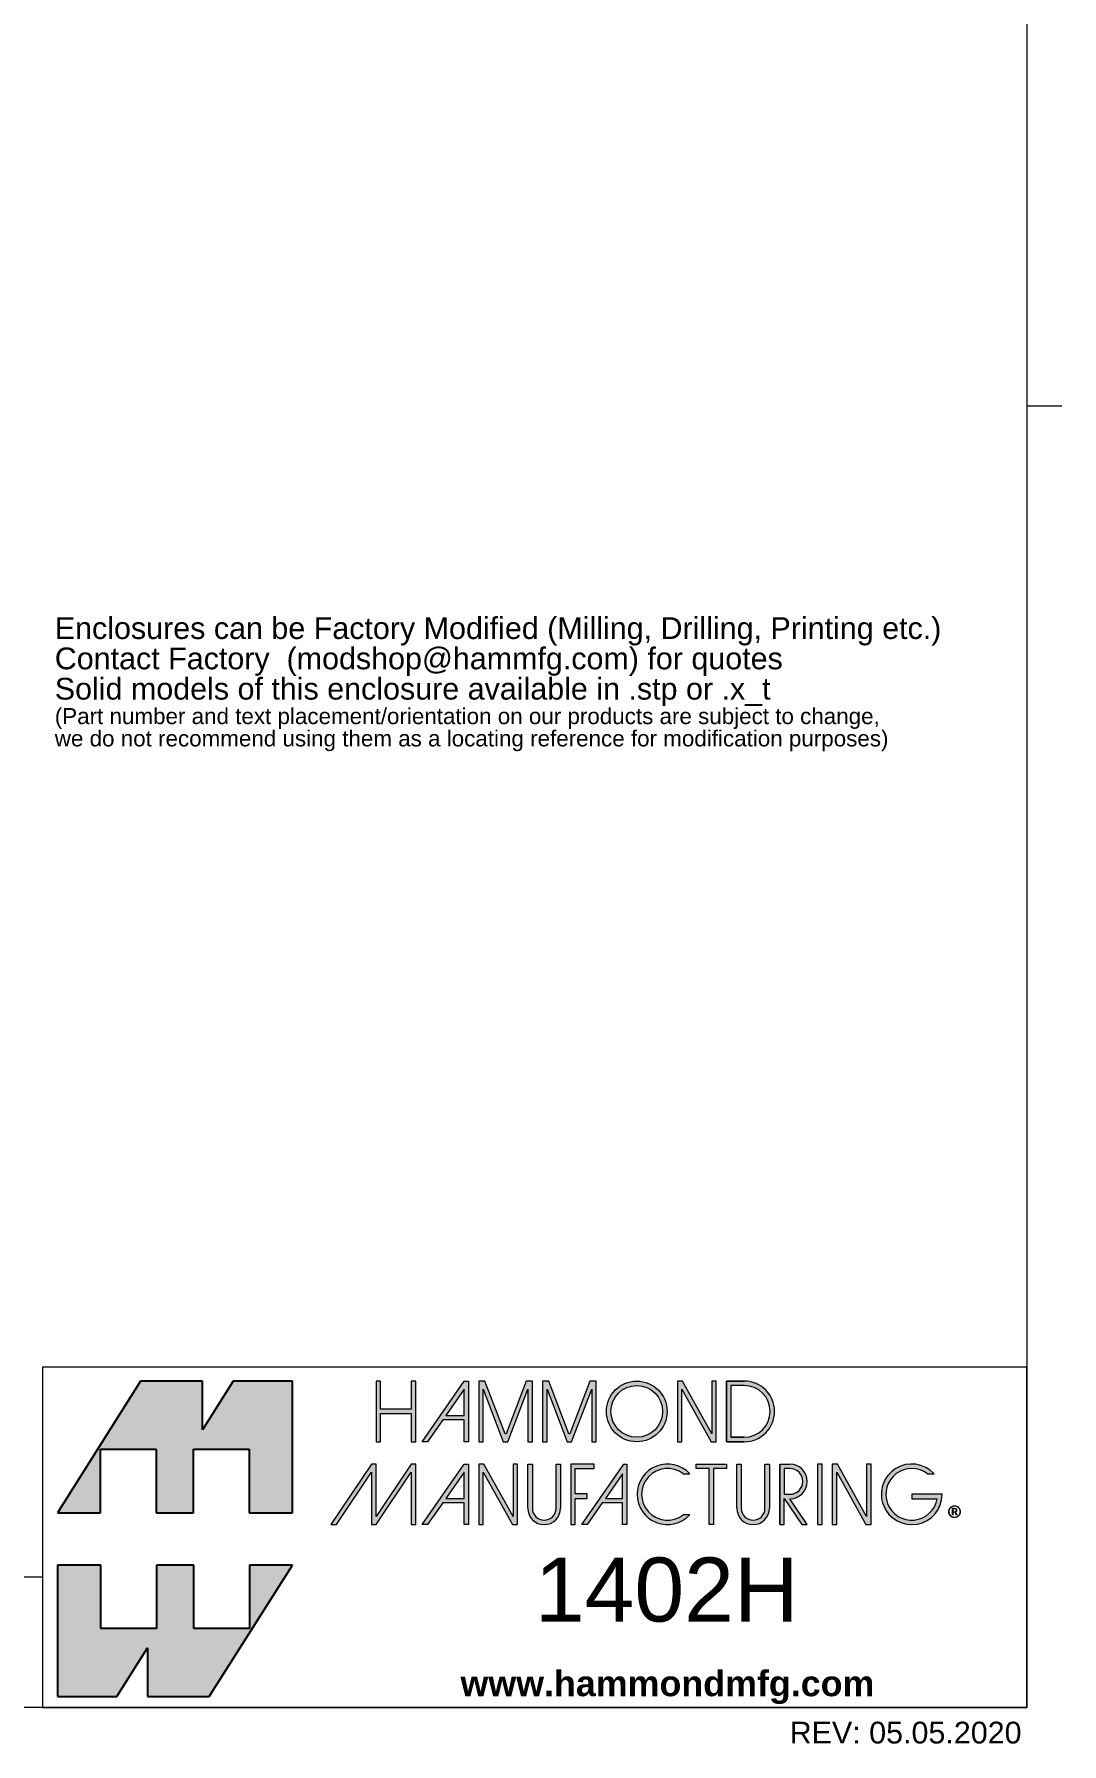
# Model space of a CAD drawing. Header units: millimetres. Extents: x 12 to 919, y 12 to 708.
# Drawn here: x 652.1 to 919.2, y 11.7 to 456.5 of the extents above; entities that cross this region are included whole.
import ezdxf

# ---------------------------------------------------------------- set-up
doc = ezdxf.new("R2010")
doc.units = ezdxf.units.MM
doc.header["$LTSCALE"] = 3.333333333333333
doc.layers.get('0').update_dxf_attribs({"lineweight": 25})
for name, color, linetype, lineweight in [('Hatch (ANSI)', 7, 'Continuous', 9), ('Sketch Geometry (ANSI)', 7, 'Continuous', 9), ('Symbol (ANSI)', 7, 'Continuous', 9)]:
    doc.layers.add(name, color=color, linetype=linetype, lineweight=lineweight)
doc.styles.add('Note Text (ANSI)', font='arial.ttf')
doc.styles.add('Text Style20', font='arial.ttf')

# ---------------------------------------------------------------- blocks, each defined once
blk = doc.blocks.new('Title Blocks HAMMOND')
at = {"layer": 'Sketch Geometry (ANSI)'}
for p, q in [((269.9968251097644, 36.19577659861307), (193.2119661528762, 36.19577659861306)), ((193.2119661528762, 36.19577659861306), (193.2119661528762, 9.639521662429669)), ((269.9968251097644, 9.639521662429669), (269.9968251097644, 36.19577659861307)), ((173.9421594741929, 9.639521662429669), (173.9421594741929, 19.83687394408273)), ((173.9421594741929, 19.83687394408273), (193.2119661528762, 19.83687394408273)), ((193.2119661528762, 19.83687394408273), (193.2119661528762, 9.639521662429669)), ((193.2119661528762, 9.639521662429669), (173.9421594741929, 9.639521662429669)), ((193.2119661528762, 9.639521662429669), (269.9968251097644, 9.639521662429669))]:
    blk.add_line(p, q, dxfattribs=at)
at = {"layer": 'Symbol (ANSI)', "insert": (174.946827780583, 14.72297527788434), "char_height": 1.700000017881393, "width": 30.723288968675, "attachment_point": 4, "line_spacing_factor": 0.8451967239379883, "style": 'Note Text (ANSI)'}
blk.add_mtext('{\\fArial|b1|i0|c0|p34;\\H1.17647x;Dimensions:\\fArial|b0|i0|c0|p34;\\H0.85x;\\Pmm\\H1.23561x; \\H0.80932x;\\P[inches]\\H1.1281x; }', dxfattribs=at)
at = {"layer": 'Symbol (ANSI)', "insert": (225.8104560727535, 11.21864798532059), "char_height": 2.000000029802322, "width": 32.29268312454224, "attachment_point": 4, "style": 'Note Text (ANSI)'}
blk.add_mtext('\\fArial|b1|i0;\\H2.0000;www.hammondmfg.com', dxfattribs=at)
at = {"layer": 'Symbol (ANSI)'}
for tag, p, height, style in [('<TITLE>_001', (231.6078856074468, 16.34890383154019), 5, 'Text Style20'), ('REV:Date_<DD.MM.YYYY>_001', (251.488637705997, 6.835411554523845), 1.700000017881393, 'Note Text (ANSI)')]:
    blk.add_attdef(tag, p, '', height=height, dxfattribs=dict(at, style=style))
blk = doc.blocks.new('Borders Default Border')
at = {"layer": 'Sketch Geometry (ANSI)'}
blk.add_line((273.0500030517578, 107.9500007629395), (275.7659912109375, 107.9500007629395), dxfattribs=at)
at = {"layer": 'Sketch Geometry (ANSI)', "flags": 128}
blk.add_lwpolyline([(6.349999904632568, 6.349999904632568), (6.349999904632568, 209.5499992370605), (273.0500030517578, 209.5499992370605), (273.0500030517578, 6.349999904632568), (6.349999904632568, 6.349999904632568)], dxfattribs=at)
blk = doc.blocks.new('Logo lines')
at = {"layer": 'Hatch (ANSI)', "true_color": 0xc40000}
for points in [[(-31.1524746516913, 2.042877557755891), (-31.1524746516913, 6.991620557744884), (-26.81385065170282, 6.991620557744884), (-26.81385065170282, 2.042877557755891), (-23.89883765171021, 2.042877557755891), (-23.89883765171021, 6.991620557744884), (-19.56021365172798, 6.991620557744884), (-19.56021365172798, 2.042877557755891), (-16.16974568581544, 2.042877557755891), (-16.16974568581544, 12.31387755775589), (-20.79768947142661, 12.31387755775589), (-23.1869664542522, 8.497828141649206), (-23.18696645425224, 12.31387755775589), (-28.01083865158937, 12.31387755775589), (-34.49885531533823, 2.042877557755887)], [(-34.49885531534235, -12.31387765775644), (-34.49885531534235, -2.042877657756432), (-31.1083873494298, -2.042877657756432), (-31.1083873494298, -6.991620657745425), (-26.76976334944758, -6.99162065774543), (-26.76976334944758, -2.042877657756432), (-23.85475034945497, -2.042877657756432), (-23.85475034945497, -6.991620657745425), (-19.51612634946649, -6.991620657745425), (-19.51612634946649, -2.042877657756432), (-16.16974568581956, -2.042877657756423), (-22.65776234956839, -12.31387765775643), (-27.48163454690552, -12.31387765775644), (-27.48163454690555, -8.497828241649747), (-29.87091152973115, -12.31387765775644)]]:
    blk.add_hatch(color=12, dxfattribs=at).paths.add_polyline_path(points)
at = {"layer": 'Hatch (ANSI)'}
for points in [[(-6.55420448935299, 12.31387755775589), (-6.904204489352992, 12.31387755775589), (-6.904204489352992, 10.12215816576406), (-9.301389834567253, 10.12215816576406), (-9.301389834567253, 12.31387755775589), (-9.651389834567254, 12.31387755775589), (-9.651389834567254, 7.580438773772227), (-9.301389834567253, 7.580438773772227), (-9.301389834567253, 9.772158165764061), (-6.904204489352992, 9.772158165764061), (-6.904204489352992, 7.580438773772227), (-6.55420448935299, 7.580438773772227)], [(2.189347557599959, 7.580438773772227), (2.53934755759996, 7.580438773772227), (2.53934755759996, 12.31387755775589), (2.054651389641826, 12.31387755775589), (0.4900103660192912, 8.2096562295918), (0.4094027019355906, 8.2096562295918), (-1.155238321686909, 12.31387755775589), (-1.639934489645043, 12.31387755775589), (-1.639934489645043, 7.580438773772227), (-1.289934489645042, 7.580438773772227), (-1.289934489645042, 11.68466010193632), (0.2747065339774579, 7.580438773772227), (0.6247065339774593, 7.580438773772227), (2.189347557599959, 11.68466010193632)], [(7.16862960484498, 7.580438773772227), (7.16862960484498, 11.68466010193633), (5.603988581222481, 7.580438773772227), (5.25398858122248, 7.580438773772227), (3.68934755759998, 11.68466010193633), (3.68934755759998, 7.580438773772227), (3.339347557599979, 7.580438773772227), (3.339347557599979, 12.31387755775589), (3.824043725558113, 12.31387755775589), (5.388684749180612, 8.2096562295918), (5.469292413264313, 8.2096562295918), (7.033933436886848, 12.31387755775589), (7.518629604844982, 12.31387755775589), (7.518629604844982, 7.580438773772227)], [(16.88135043606326, 12.31387755775589), (16.88135043606326, 7.580438773772227), (16.48032073590439, 7.580438773772227), (14.20206838882862, 11.68466010193633), (14.20206838882862, 7.580438773772227), (13.85206838882862, 7.580438773772227), (13.85206838882862, 12.31387755775589), (14.25309808898749, 12.31387755775589), (16.53135043606326, 8.2096562295918), (16.53135043606326, 12.31387755775589)], [(-6.55420448935299, 1.108940436291688), (-6.55420448935299, 5.842379220303577), (-6.904204489352992, 5.842379220303577), (-9.651389834567254, 1.738157892139478), (-9.651389834567254, 5.842379220303577), (-10.00138983456726, 5.842379220303577), (-13.16974568581543, 1.108940436291688), (-12.74857517978152, 1.108940436291688), (-10.00138983456726, 5.213161764455765), (-10.00138983456726, 1.108940436291688), (-9.651389834567254, 1.108940436291688), (-6.904204489352992, 5.213161764455787), (-6.904204489352992, 1.108940436291688)], [(1.389347557599976, 1.108940436291688), (1.389347557599976, 5.842379220303577), (1.039347557599974, 5.842379220303577), (1.039347557599974, 1.738157892139478), (-1.238904789505142, 5.842379220303577), (-1.639934489645043, 5.842379220303577), (-1.639934489645043, 1.108940436291688), (-1.289934489645042, 1.108940436291688), (-1.289934489645042, 5.213161764455787), (0.9883178574600393, 1.108940436291688)], [(5.541367195520621, 5.842379220303577), (5.541367195520621, 1.108940436291688), (5.891367195520623, 1.108940436291688), (5.891367195520623, 3.158940436291688), (6.815558563573063, 3.158940436291688), (6.815558563573063, 3.50894043629169), (5.891367195520623, 3.50894043629169), (5.891367195520623, 5.492379220303576), (7.370566815521613, 5.492379220303572), (7.370566815521613, 5.842379220303577)], [(16.32627637170401, 1.108940436291688), (16.67627637170401, 1.108940436291688), (16.67627637170401, 5.492379220303576), (17.68135043606325, 5.492379220303576), (17.68135043606325, 5.842379220303577), (15.32120230734478, 5.842379220303577), (15.32120230734478, 5.492379220303576), (16.32627637170401, 5.492379220303576)], [(24.78613438408878, 1.108940436291688), (25.13613438408878, 1.108940436291688), (25.13613438408878, 5.842379220303577), (24.78613438408878, 5.842379220303577)], [(28.61541643133041, 1.738157892145527), (28.61541643133041, 5.842379220303577), (28.96541643133041, 5.842379220303577), (28.96541643133041, 1.108940436291688), (28.56438673119388, 1.108940436291688), (26.28613438408877, 5.213161764455787), (26.28613438408877, 1.108940436291688), (25.93613438408877, 1.108940436291688), (25.93613438408877, 5.842379220303577), (26.33716408422867, 5.842379220303577)]]:
    blk.add_hatch(color=256, dxfattribs=at).paths.add_polyline_path(points)
h = blk.add_hatch(color=256, dxfattribs=at)
h.paths.add_polyline_path([(-2.789934489645063, 9.630438773772227), (-4.210748643528426, 9.630438773772227), (-2.789934489645063, 11.68466010193633)], flags=0)
h.paths.add_polyline_path([(-2.780293967337819, 12.31387755775589), (-2.439934489645061, 12.31387755775589), (-2.439934489645061, 7.580438773772227), (-2.789934489645063, 7.580438773772227), (-2.789934489645063, 9.280438773772225), (-4.452828183372191, 9.280438773772225), (-5.628643091184671, 7.580438773772227), (-6.054204489353019, 7.580438773772227)])
h = blk.add_hatch(color=256, dxfattribs=at)
edge = h.paths.add_edge_path(flags=0)
edge.add_arc((10.6853489968368, 9.947158165764058), 2.016719391992383, 0, 360)
edge = h.paths.add_edge_path()
edge.add_arc((10.6853489968368, 9.947158165764058), 2.366719391992383, 0, 360)
h = blk.add_hatch(color=256, dxfattribs=at)
edge = h.paths.add_edge_path(flags=0)
edge.add_arc((19.06816487128133, 9.947158165764062), 2.016719391991837, 270, 450)
edge.add_line((19.06816487128133, 11.96387755775589), (18.03135043606325, 11.96387755775589))
edge.add_line((18.03135043606325, 11.96387755775589), (18.03135043606325, 7.930438773772228))
edge.add_line((18.03135043606325, 7.930438773772228), (19.06816487128133, 7.930438773772224))
edge = h.paths.add_edge_path()
edge.add_line((17.68135043606325, 7.580438773772227), (19.06816487128133, 7.580438773772227))
edge.add_arc((19.06816487128133, 9.947158165764062), 2.366719391991924, 270, 450)
edge.add_line((19.06816487128133, 12.3138775577559), (17.68135043606325, 12.31387755775589))
edge.add_line((17.68135043606325, 12.31387755775589), (17.68135043606325, 7.580438773772227))
h = blk.add_hatch(color=256, dxfattribs=at)
edge = h.paths.add_edge_path(flags=0)
edge.add_line((19.06835043606325, 11.96387755775589), (18.03135043606325, 11.96387755775589))
edge.add_line((18.03135043606325, 11.96387755775589), (18.03135043606325, 7.930438773772233))
edge.add_line((18.03135043606325, 7.930438773772233), (19.06835043606325, 7.930438773772228))
edge.add_arc((19.06835043606325, 9.947158165764062), 2.01671939199183, 270, 450)
edge = h.paths.add_edge_path()
edge.add_line((17.68135043606325, 7.580438773772227), (19.06835043606325, 7.580438773772227))
edge.add_arc((19.06835043606325, 9.947158165764062), 2.366719391991833, 270, 450)
edge.add_line((19.06835043606325, 12.3138775577559), (17.68135043606325, 12.31387755775589))
edge.add_line((17.68135043606325, 12.31387755775589), (17.68135043606325, 7.580438773772227))
h = blk.add_hatch(color=256, dxfattribs=at)
h.paths.add_polyline_path([(-2.789934489645063, 5.213161764455787), (-4.210748643528461, 3.158940436291688), (-2.789934489645063, 3.158940436291688)], flags=0)
h.paths.add_polyline_path([(-6.054204489352983, 1.108940436291688), (-5.628643091184706, 1.108940436291688), (-4.452828183372191, 2.808940436291687), (-2.789934489645063, 2.808940436291687), (-2.789934489645063, 1.108940436291688), (-2.439934489645061, 1.108940436291688), (-2.439934489645061, 5.842379220303577), (-2.780293967318208, 5.842379220303577)])
h = blk.add_hatch(color=256, dxfattribs=at)
edge = h.paths.add_edge_path()
edge.add_line((4.741367195520603, 2.38495025525201), (4.741367195520603, 5.842379220303577))
edge.add_line((4.741367195520603, 5.842379220303577), (4.391367195520601, 5.842379220303577))
edge.add_line((4.391367195520601, 5.842379220303577), (4.391367195520601, 2.384950255252014))
edge.add_arc((3.465357376560299, 2.38495025525201), 0.9260098189603203, -180, 0, ccw=False)
edge.add_line((2.53934755759996, 2.384950255252014), (2.53934755759996, 5.842379220303577))
edge.add_line((2.53934755759996, 5.842379220303577), (2.189347557599959, 5.842379220303577))
edge.add_line((2.189347557599959, 5.842379220303577), (2.189347557599959, 2.384950255252014))
edge.add_arc((3.465357376560263, 2.38495025525201), 1.276009818960331, 180, 360)
h = blk.add_hatch(color=256, dxfattribs=at)
h.paths.add_polyline_path([(8.234823041332149, 3.158940436291688), (9.56053317968216, 3.158940436291688), (9.56053317968216, 5.075659828297634)], flags=0)
h.paths.add_polyline_path([(9.910533179682162, 1.108940436291688), (9.910533179682162, 5.842379220303577), (9.665277717527907, 5.842379220303577), (6.391367195520594, 1.108940436291688), (6.81692859368777, 1.108940436291688), (7.992743501490409, 2.808940436291687), (9.56053317968216, 2.808940436291687), (9.56053317968216, 1.108940436291688)])
h = blk.add_hatch(color=256, dxfattribs=at)
edge = h.paths.add_edge_path()
edge.add_line((14.82120230734477, 1.875659828297631), (14.30491584233391, 1.875659828297631))
edge.add_arc((13.07725257168808, 3.475659828297633), 2.016719392005941, 52.50135034271568, 307.4986496572845, ccw=False)
edge.add_line((14.30491584233391, 5.075659828297634), (14.82120230734477, 5.075659828297634))
edge.add_arc((13.07725257168808, 3.475659828297633), 2.366719392005941, 42.53506363073942, 317.4649363692596)
h = blk.add_hatch(color=256, dxfattribs=at)
edge = h.paths.add_edge_path()
edge.add_line((18.48135043606323, 5.842379220303577), (18.83135043606323, 5.842379220303577))
edge.add_line((18.83135043606323, 5.842379220303577), (18.83135043606323, 2.384950191625967))
edge.add_arc((19.75736019139752, 2.384950191625963), 0.9260097553342737, 180, 360)
edge.add_line((20.68336994673178, 2.384950191625963), (20.68336994673178, 5.842379220303577))
edge.add_line((20.68336994673178, 5.842379220303577), (21.03336994673178, 5.842379220303577))
edge.add_line((21.03336994673178, 5.842379220303577), (21.03336994673178, 2.384950191625963))
edge.add_arc((19.75736019139752, 2.384950191625963), 1.276009755334259, -180, 0, ccw=False)
edge.add_line((18.48135043606323, 2.384950191625963), (18.48135043606323, 5.842379220303577))
h = blk.add_hatch(color=256, dxfattribs=at)
edge = h.paths.add_edge_path(flags=0)
edge.add_line((22.62777468808583, 5.49237922030358), (22.18336994673177, 5.49237922030358))
edge.add_line((22.18336994673177, 5.49237922030358), (22.18336994673177, 3.475659828297633))
edge.add_line((22.18336994673177, 3.475659828297633), (22.62777468808583, 3.475659828297633))
edge.add_arc((22.62777468808583, 4.484019524300606), 1.008359696002969, 270, 450)
edge = h.paths.add_edge_path()
edge.add_line((23.9861343840888, 1.108940436291688), (22.62777468808583, 3.125659828297631))
edge.add_arc((22.62777468808583, 4.484019524300606), 1.358359696002975, 270, 450)
edge.add_line((22.62777468808583, 5.842379220303577), (21.83336994673176, 5.842379220303577))
edge.add_line((21.83336994673176, 5.842379220303577), (21.83336994673176, 1.108940436291688))
edge.add_line((21.83336994673176, 1.108940436291688), (22.18336994673177, 1.108940436291688))
edge.add_line((22.18336994673177, 1.108940436291688), (22.18336994673177, 3.158940436291688))
edge.add_line((22.18336994673177, 3.158940436291688), (23.5641457690123, 1.108940436291688))
edge.add_line((23.5641457690123, 1.108940436291688), (23.9861343840888, 1.108940436291688))
h = blk.add_hatch(color=256, dxfattribs=at)
edge = h.paths.add_edge_path()
edge.add_line((34.49885521534227, 3.475659828297633), (32.13213582333637, 3.475659828297633))
edge.add_line((32.13213582333637, 3.475659828297633), (32.13213582333637, 3.125659828297631))
edge.add_line((32.13213582333637, 3.125659828297631), (34.11825190909084, 3.125659828297631))
edge.add_arc((32.13213582333637, 3.475659828297633), 2.016719392005941, 52.50135034271568, 350.0057595063942, ccw=False)
edge.add_line((33.35979909398219, 5.075659828297634), (33.87608555899305, 5.075659828297634))
edge.add_arc((32.13213582333637, 3.475659828297633), 2.366719392005941, 42.53506363073944, 360)
at = {"color": 12, "linetype": 'Continuous', "true_color": 0xc40000}
for p, q in [((-28.01083865158937, 12.31387755775589), (-34.49885531533823, 2.042877557755887)), ((-23.18696645425224, 12.31387755775589), (-28.01083865158937, 12.31387755775589)), ((-20.79768947142661, 12.31387755775589), (-23.1869664542522, 8.497828141649206)), ((-23.1869664542522, 8.497828141649206), (-23.18696645425224, 12.31387755775589)), ((-16.16974568581544, 12.31387755775589), (-20.79768947142661, 12.31387755775589)), ((-16.16974568581544, 2.042877557755891), (-16.16974568581544, 12.31387755775589)), ((-31.1524746516913, 2.042877557755891), (-31.1524746516913, 6.991620557744884)), ((-31.1524746516913, 6.991620557744884), (-26.81385065170282, 6.991620557744884)), ((-26.81385065170282, 6.991620557744884), (-26.81385065170282, 2.042877557755891)), ((-23.89883765171021, 2.042877557755891), (-23.89883765171021, 6.991620557744884)), ((-23.89883765171021, 6.991620557744884), (-19.56021365172798, 6.991620557744884)), ((-19.56021365172798, 6.991620557744884), (-19.56021365172798, 2.042877557755891)), ((-34.49885531533823, 2.042877557755887), (-31.1524746516913, 2.042877557755891)), ((-26.81385065170282, 2.042877557755891), (-23.89883765171021, 2.042877557755891)), ((-19.56021365172798, 2.042877557755891), (-16.16974568581544, 2.042877557755891)), ((-34.49885531534235, -2.042877657756432), (-34.49885531534235, -12.31387765775644)), ((-31.1083873494298, -2.042877657756432), (-34.49885531534235, -2.042877657756432)), ((-31.1083873494298, -6.991620657745425), (-31.1083873494298, -2.042877657756432)), ((-26.76976334944758, -2.042877657756432), (-26.76976334944758, -6.99162065774543)), ((-23.85475034945497, -2.042877657756432), (-26.76976334944758, -2.042877657756432)), ((-23.85475034945497, -6.991620657745425), (-23.85475034945497, -2.042877657756432)), ((-22.65776234956839, -12.31387765775643), (-16.16974568581956, -2.042877657756423)), ((-19.51612634946649, -2.042877657756432), (-19.51612634946649, -6.991620657745425)), ((-16.16974568581956, -2.042877657756423), (-19.51612634946649, -2.042877657756432)), ((-26.76976334944758, -6.99162065774543), (-31.1083873494298, -6.991620657745425)), ((-19.51612634946649, -6.991620657745425), (-23.85475034945497, -6.991620657745425)), ((-29.87091152973115, -12.31387765775644), (-27.48163454690555, -8.497828241649747)), ((-27.48163454690555, -8.497828241649747), (-27.48163454690552, -12.31387765775644)), ((-34.49885531534235, -12.31387765775644), (-29.87091152973115, -12.31387765775644)), ((-27.48163454690552, -12.31387765775644), (-22.65776234956839, -12.31387765775643))]:
    blk.add_line(p, q, dxfattribs=at)
at = {"linetype": 'Continuous', "lineweight": 9}
for p, q in [((-9.301389834567253, 12.31387755775589), (-9.651389834567254, 12.31387755775589)), ((-9.651389834567254, 12.31387755775589), (-9.651389834567254, 7.580438773772227)), ((-9.301389834567253, 10.12215816576406), (-9.301389834567253, 12.31387755775589)), ((-6.55420448935299, 12.31387755775589), (-6.904204489352992, 12.31387755775589)), ((-6.904204489352992, 12.31387755775589), (-6.904204489352992, 10.12215816576406)), ((-6.55420448935299, 7.580438773772227), (-6.55420448935299, 12.31387755775589)), ((-6.054204489353019, 7.580438773772227), (-2.780293967337819, 12.31387755775589)), ((-2.780293967337819, 12.31387755775589), (-2.439934489645061, 12.31387755775589)), ((-2.439934489645061, 12.31387755775589), (-2.439934489645061, 7.580438773772227)), ((-1.155238321686909, 12.31387755775589), (-1.639934489645043, 12.31387755775589)), ((-1.639934489645043, 12.31387755775589), (-1.639934489645043, 7.580438773772227)), ((0.4094027019355906, 8.2096562295918), (-1.155238321686909, 12.31387755775589)), ((2.054651389641826, 12.31387755775589), (0.4900103660192912, 8.2096562295918)), ((2.53934755759996, 12.31387755775589), (2.054651389641826, 12.31387755775589)), ((2.53934755759996, 7.580438773772227), (2.53934755759996, 12.31387755775589)), ((3.339347557599979, 12.31387755775589), (3.339347557599979, 7.580438773772227)), ((3.824043725558113, 12.31387755775589), (3.339347557599979, 12.31387755775589)), ((5.388684749180612, 8.2096562295918), (3.824043725558113, 12.31387755775589)), ((7.033933436886848, 12.31387755775589), (5.469292413264313, 8.2096562295918)), ((7.518629604844982, 12.31387755775589), (7.033933436886848, 12.31387755775589)), ((7.518629604844982, 7.580438773772227), (7.518629604844982, 12.31387755775589)), ((13.85206838882862, 12.31387755775589), (13.85206838882862, 7.580438773772227)), ((14.25309808898749, 12.31387755775589), (13.85206838882862, 12.31387755775589)), ((16.53135043606326, 8.2096562295918), (14.25309808898749, 12.31387755775589)), ((16.53135043606326, 12.31387755775589), (16.53135043606326, 8.2096562295918)), ((16.88135043606326, 12.31387755775589), (16.53135043606326, 12.31387755775589)), ((16.88135043606326, 7.580438773772227), (16.88135043606326, 12.31387755775589)), ((17.68135043606325, 7.580438773772227), (17.68135043606325, 12.31387755775589)), ((17.68135043606325, 12.31387755775589), (19.06835043606325, 12.3138775577559)), ((-2.789934489645063, 11.68466010193633), (-4.210748643528426, 9.630438773772227)), ((-2.789934489645063, 9.630438773772227), (-2.789934489645063, 11.68466010193633)), ((-1.289934489645042, 7.580438773772227), (-1.289934489645042, 11.68466010193632)), ((-1.289934489645042, 11.68466010193632), (0.2747065339774579, 7.580438773772227)), ((0.6247065339774593, 7.580438773772227), (2.189347557599959, 11.68466010193632)), ((2.189347557599959, 11.68466010193632), (2.189347557599959, 7.580438773772227)), ((3.68934755759998, 7.580438773772227), (3.68934755759998, 11.68466010193633)), ((3.68934755759998, 11.68466010193633), (5.25398858122248, 7.580438773772227)), ((5.603988581222481, 7.580438773772227), (7.16862960484498, 11.68466010193633)), ((7.16862960484498, 11.68466010193633), (7.16862960484498, 7.580438773772227)), ((14.20206838882862, 7.580438773772227), (14.20206838882862, 11.68466010193633)), ((14.20206838882862, 11.68466010193633), (16.48032073590439, 7.580438773772227)), ((18.03135043606325, 11.96387755775589), (18.03135043606325, 7.930438773772233)), ((19.06835043606325, 11.96387755775589), (18.03135043606325, 11.96387755775589)), ((-6.904204489352992, 10.12215816576406), (-9.301389834567253, 10.12215816576406)), ((-9.301389834567253, 7.580438773772227), (-9.301389834567253, 9.772158165764061)), ((-9.301389834567253, 9.772158165764061), (-6.904204489352992, 9.772158165764061)), ((-6.904204489352992, 9.772158165764061), (-6.904204489352992, 7.580438773772227)), ((-4.210748643528426, 9.630438773772227), (-2.789934489645063, 9.630438773772227)), ((-4.452828183372191, 9.280438773772225), (-5.628643091184671, 7.580438773772227)), ((-2.789934489645063, 9.280438773772225), (-4.452828183372191, 9.280438773772225)), ((-2.789934489645063, 7.580438773772227), (-2.789934489645063, 9.280438773772225)), ((0.4900103660192912, 8.2096562295918), (0.4094027019355906, 8.2096562295918)), ((5.469292413264313, 8.2096562295918), (5.388684749180612, 8.2096562295918)), ((-9.651389834567254, 7.580438773772227), (-9.301389834567253, 7.580438773772227)), ((-6.904204489352992, 7.580438773772227), (-6.55420448935299, 7.580438773772227)), ((-5.628643091184671, 7.580438773772227), (-6.054204489353019, 7.580438773772227)), ((-2.439934489645061, 7.580438773772227), (-2.789934489645063, 7.580438773772227)), ((-1.639934489645043, 7.580438773772227), (-1.289934489645042, 7.580438773772227)), ((0.2747065339774579, 7.580438773772227), (0.6247065339774593, 7.580438773772227)), ((2.189347557599959, 7.580438773772227), (2.53934755759996, 7.580438773772227)), ((3.339347557599979, 7.580438773772227), (3.68934755759998, 7.580438773772227)), ((5.25398858122248, 7.580438773772227), (5.603988581222481, 7.580438773772227)), ((7.16862960484498, 7.580438773772227), (7.518629604844982, 7.580438773772227)), ((13.85206838882862, 7.580438773772227), (14.20206838882862, 7.580438773772227)), ((16.48032073590439, 7.580438773772227), (16.88135043606326, 7.580438773772227)), ((17.68135043606325, 7.580438773772227), (19.06835043606325, 7.580438773772227)), ((18.03135043606325, 7.930438773772233), (19.06835043606325, 7.930438773772228)), ((-10.00138983456726, 5.842379220303577), (-13.16974568581543, 1.108940436291688)), ((-9.651389834567254, 5.842379220303577), (-10.00138983456726, 5.842379220303577)), ((-6.904204489352992, 5.842379220303577), (-9.651389834567254, 1.738157892139478)), ((-9.651389834567254, 1.738157892139478), (-9.651389834567254, 5.842379220303577)), ((-6.55420448935299, 5.842379220303577), (-6.904204489352992, 5.842379220303577)), ((-6.55420448935299, 1.108940436291688), (-6.55420448935299, 5.842379220303577)), ((-6.054204489352983, 1.108940436291688), (-2.780293967318208, 5.842379220303577)), ((-2.780293967318208, 5.842379220303577), (-2.439934489645061, 5.842379220303577)), ((-2.439934489645061, 5.842379220303577), (-2.439934489645061, 1.108940436291688)), ((-1.238904789505142, 5.842379220303577), (-1.639934489645043, 5.842379220303577)), ((-1.639934489645043, 5.842379220303577), (-1.639934489645043, 1.108940436291688)), ((1.039347557599974, 1.738157892139478), (-1.238904789505142, 5.842379220303577)), ((1.389347557599976, 5.842379220303577), (1.039347557599974, 5.842379220303577)), ((1.039347557599974, 5.842379220303577), (1.039347557599974, 1.738157892139478)), ((1.389347557599976, 1.108940436291688), (1.389347557599976, 5.842379220303577)), ((2.189347557599959, 2.384950255252014), (2.189347557599959, 5.842379220303577)), ((2.189347557599959, 5.842379220303577), (2.53934755759996, 5.842379220303577)), ((2.53934755759996, 5.842379220303577), (2.53934755759996, 2.384950255252014)), ((4.391367195520601, 2.384950255252014), (4.391367195520601, 5.842379220303577)), ((4.391367195520601, 5.842379220303577), (4.741367195520603, 5.842379220303577)), ((4.741367195520603, 5.842379220303577), (4.741367195520603, 2.38495025525201)), ((7.370566815521613, 5.842379220303577), (5.541367195520621, 5.842379220303577)), ((5.541367195520621, 5.842379220303577), (5.541367195520621, 1.108940436291688)), ((5.891367195520623, 3.50894043629169), (5.891367195520623, 5.492379220303576)), ((5.891367195520623, 5.492379220303576), (7.370566815521613, 5.492379220303572)), ((6.391367195520594, 1.108940436291688), (9.665277717527907, 5.842379220303577)), ((7.370566815521613, 5.492379220303572), (7.370566815521613, 5.842379220303577)), ((9.665277717527907, 5.842379220303577), (9.910533179682162, 5.842379220303577)), ((9.910533179682162, 5.842379220303577), (9.910533179682162, 1.108940436291688)), ((15.32120230734478, 5.492379220303576), (15.32120230734478, 5.842379220303577)), ((15.32120230734478, 5.842379220303577), (17.68135043606325, 5.842379220303577)), ((16.32627637170401, 5.492379220303576), (15.32120230734478, 5.492379220303576)), ((16.32627637170401, 1.108940436291688), (16.32627637170401, 5.492379220303576)), ((17.68135043606325, 5.492379220303576), (16.67627637170401, 5.492379220303576)), ((16.67627637170401, 5.492379220303576), (16.67627637170401, 1.108940436291688)), ((17.68135043606325, 5.842379220303577), (17.68135043606325, 5.492379220303576)), ((18.48135043606323, 2.384950191625963), (18.48135043606323, 5.842379220303577)), ((18.48135043606323, 5.842379220303577), (18.83135043606323, 5.842379220303577)), ((18.83135043606323, 5.842379220303577), (18.83135043606323, 2.384950191625967)), ((20.68336994673178, 2.384950191625963), (20.68336994673178, 5.842379220303577)), ((20.68336994673178, 5.842379220303577), (21.03336994673178, 5.842379220303577)), ((21.03336994673178, 5.842379220303577), (21.03336994673178, 2.384950191625963)), ((21.83336994673176, 1.108940436291688), (21.83336994673176, 5.842379220303577)), ((21.83336994673176, 5.842379220303577), (22.62777468808583, 5.842379220303577)), ((21.83336994673176, 5.842379220303577), (21.83336994673176, 1.108940436291688)), ((22.18336994673177, 5.49237922030358), (22.18336994673177, 3.475659828297633)), ((24.78613438408878, 5.842379220303577), (24.78613438408878, 1.108940436291688)), ((25.13613438408878, 5.842379220303577), (24.78613438408878, 5.842379220303577)), ((25.13613438408878, 1.108940436291688), (25.13613438408878, 5.842379220303577)), ((26.33716408422867, 5.842379220303577), (25.93613438408877, 5.842379220303577)), ((25.93613438408877, 5.842379220303577), (25.93613438408877, 1.108940436291688)), ((28.61541643133041, 1.738157892145527), (26.33716408422867, 5.842379220303577)), ((28.96541643133041, 5.842379220303577), (28.61541643133041, 5.842379220303577)), ((28.61541643133041, 5.842379220303577), (28.61541643133041, 1.738157892145527)), ((28.96541643133041, 1.108940436291688), (28.96541643133041, 5.842379220303577)), ((-12.74857517978152, 1.108940436291688), (-10.00138983456726, 5.213161764455765)), ((-10.00138983456726, 5.213161764455765), (-10.00138983456726, 1.108940436291688)), ((-9.651389834567254, 1.108940436291688), (-6.904204489352992, 5.213161764455787)), ((-6.904204489352992, 5.213161764455787), (-6.904204489352992, 1.108940436291688)), ((-2.789934489645063, 5.213161764455787), (-4.210748643528461, 3.158940436291688)), ((-2.789934489645063, 3.158940436291688), (-2.789934489645063, 5.213161764455787)), ((-1.289934489645042, 1.108940436291688), (-1.289934489645042, 5.213161764455787)), ((-1.289934489645042, 5.213161764455787), (0.9883178574600393, 1.108940436291688)), ((9.56053317968216, 5.075659828297634), (8.234823041332149, 3.158940436291688)), ((9.56053317968216, 3.158940436291688), (9.56053317968216, 5.075659828297634)), ((14.30491584233391, 5.075659828297634), (14.82120230734477, 5.075659828297634)), ((26.28613438408877, 1.108940436291688), (26.28613438408877, 5.213161764455787)), ((26.28613438408877, 5.213161764455787), (28.56438673119388, 1.108940436291688)), ((33.35979909398219, 5.075659828297634), (33.87608555899305, 5.075659828297634)), ((-4.452828183372191, 2.808940436291687), (-5.628643091184706, 1.108940436291688)), ((-2.789934489645063, 2.808940436291687), (-4.452828183372191, 2.808940436291687)), ((-4.210748643528461, 3.158940436291688), (-2.789934489645063, 3.158940436291688)), ((-2.789934489645063, 1.108940436291688), (-2.789934489645063, 2.808940436291687)), ((6.815558563573063, 3.50894043629169), (5.891367195520623, 3.50894043629169)), ((5.891367195520623, 1.108940436291688), (5.891367195520623, 3.158940436291688)), ((5.891367195520623, 3.158940436291688), (6.815558563573063, 3.158940436291688)), ((6.815558563573063, 3.158940436291688), (6.815558563573063, 3.50894043629169)), ((7.992743501490409, 2.808940436291687), (6.81692859368777, 1.108940436291688)), ((9.56053317968216, 2.808940436291687), (7.992743501490409, 2.808940436291687)), ((8.234823041332149, 3.158940436291688), (9.56053317968216, 3.158940436291688)), ((9.56053317968216, 1.108940436291688), (9.56053317968216, 2.808940436291687)), ((22.18336994673177, 1.108940436291688), (22.18336994673177, 3.158940436291688)), ((22.18336994673177, 3.158940436291688), (23.5641457690123, 1.108940436291688)), ((23.9861343840888, 1.108940436291688), (22.62777468808583, 3.125659828297631)), ((34.49885521534227, 3.475659828297633), (32.13213582333637, 3.475659828297633)), ((32.13213582333637, 3.475659828297633), (32.13213582333637, 3.125659828297631)), ((32.13213582333637, 3.125659828297631), (34.11825190909084, 3.125659828297631)), ((14.82120230734477, 1.875659828297631), (14.30491584233391, 1.875659828297631)), ((-13.16974568581543, 1.108940436291688), (-12.74857517978152, 1.108940436291688)), ((-10.00138983456726, 1.108940436291688), (-9.651389834567254, 1.108940436291688)), ((-6.904204489352992, 1.108940436291688), (-6.55420448935299, 1.108940436291688)), ((-5.628643091184706, 1.108940436291688), (-6.054204489352983, 1.108940436291688)), ((-2.439934489645061, 1.108940436291688), (-2.789934489645063, 1.108940436291688)), ((-1.639934489645043, 1.108940436291688), (-1.289934489645042, 1.108940436291688)), ((0.9883178574600393, 1.108940436291688), (1.389347557599976, 1.108940436291688)), ((5.541367195520621, 1.108940436291688), (5.891367195520623, 1.108940436291688)), ((6.81692859368777, 1.108940436291688), (6.391367195520594, 1.108940436291688)), ((9.910533179682162, 1.108940436291688), (9.56053317968216, 1.108940436291688)), ((16.67627637170401, 1.108940436291688), (16.32627637170401, 1.108940436291688)), ((21.83336994673176, 1.108940436291688), (22.18336994673177, 1.108940436291688)), ((23.5641457690123, 1.108940436291688), (23.9861343840888, 1.108940436291688)), ((24.78613438408878, 1.108940436291688), (25.13613438408878, 1.108940436291688)), ((25.93613438408877, 1.108940436291688), (26.28613438408877, 1.108940436291688)), ((28.56438673119388, 1.108940436291688), (28.96541643133041, 1.108940436291688))]:
    blk.add_line(p, q, dxfattribs=at)
for radius in [2.366719391992383, 2.016719391992383]:
    blk.add_circle((10.6853489968368, 9.947158165764058), radius, dxfattribs=at)
for centre, radius, start, end in [((19.06835043606325, 9.947158165764062), 2.366719391991834, 270, 90), ((19.06835043606325, 9.947158165764062), 2.01671939199183, 270, 90), ((13.07725257168808, 3.475659828297633), 2.366719392005941, 42.53506363073977, 317.4649363692602), ((13.07725257168808, 3.475659828297633), 2.016719392005941, 52.5013503427155, 307.4986496572844), ((22.62777468808583, 4.484019524300606), 1.358359696002975, 270, 90), ((22.62777468808583, 4.484019524300606), 1.008359696002969, 270, 90), ((32.13213582333637, 3.475659828297633), 2.366719392005941, 42.53506363073977, 0), ((32.13213582333637, 3.475659828297633), 2.016719392005941, 52.5013503427155, 350.0057595063942), ((3.465357376560263, 2.38495025525201), 1.276009818960331, 180, 0), ((3.465357376560299, 2.38495025525201), 0.9260098189603204, 180, 0), ((19.75736019139752, 2.384950191625963), 1.276009755334259, 180, 0), ((19.75736019139752, 2.384950191625963), 0.9260097553342738, 180, 0)]:
    blk.add_arc(centre, radius, start, end, dxfattribs=at)
at = {"layer": 'Sketch Geometry (ANSI)', "linetype": 'Continuous', "lineweight": 9}
for p, q in [((17.68135043606325, 12.31387755775589), (17.68135043606325, 7.580438773772227)), ((19.06816487128133, 12.3138775577559), (17.68135043606325, 12.31387755775589)), ((19.06816487128133, 11.96387755775589), (18.03135043606325, 11.96387755775589)), ((18.03135043606325, 11.96387755775589), (18.03135043606325, 7.930438773772228)), ((19.06816487128133, 7.580438773772227), (17.68135043606325, 7.580438773772227)), ((19.06816487128133, 7.930438773772224), (18.03135043606325, 7.930438773772228)), ((22.62777468808583, 5.49237922030358), (22.18336994673177, 5.49237922030358)), ((22.18336994673177, 3.475659828297633), (22.62777468808583, 3.475659828297633))]:
    blk.add_line(p, q, dxfattribs=at)
for radius in [2.366719391991924, 2.016719391991837]:
    blk.add_arc((19.06816487128133, 9.947158165764062), radius, 270, 90, dxfattribs=at)
at = {"layer": 'Symbol (ANSI)', "insert": (35.67408066657041, 1.460890432425628), "char_height": 2.000000029802322, "attachment_point": 5, "line_spacing_factor": 3, "style": 'Note Text (ANSI)'}
blk.add_mtext('\\fCalibri|b1|i0;\\H2.0000;®\\fCalibri|b1|i0;\\H21.6500;\\P', dxfattribs=at)

msp = doc.modelspace()

# ---------------------------------------------------------------- block references
at = {"xscale": 3.333333333333333, "yscale": 3.333333333333333, "zscale": 3.333333333333333}
for name, p in [('Borders Default Border', (0, 0)), ('Logo lines', (773.1001666417257, 65.05929972419545))]:
    msp.add_blockref(name, p, dxfattribs=at)
msp.add_blockref('Title Blocks HAMMOND', (10.17724963411884, -10.9650722080989), dxfattribs=at).add_auto_attribs({'<TITLE>_001': '1402H', 'REV:Date_<DD.MM.YYYY>_001': 'REV: 05.05.2020'})

# ---------------------------------------------------------------- texts
at = {"layer": 'Symbol (ANSI)', "color": 5, "true_color": 0x0000ff, "insert": (657.4013846377192, 284.3566280173515), "char_height": 5.666666726271312, "width": 247.679518059731, "attachment_point": 4, "line_spacing_factor": 0.8344738483428955, "style": 'Note Text (ANSI)'}
msp.add_mtext('{\\H1.00001x;Enclosures can be Factory Modified (Milling, Drilling, Printing etc.)\\PContact Factory  (modshop@hammfg.com) for quotes\\H1.2001x; \\H0.83326x;\\PSolid models of this enclosure available in .stp or .x_t\\H1.17362x; \\H0.9523x;\\P\\H0.6579x;(Part number and text placement/orientation on our products are subject to change,\\H1.23371x; \\H0.81056x;\\Pwe do not recommend using them as a locating reference for modification purposes)\\fCalibri|b0|i0|c0|p34;\\H1.06946x; \\H0.93505x;\\P\\H1.0709x; }', dxfattribs=at)

doc.saveas('drawing.dxf')
